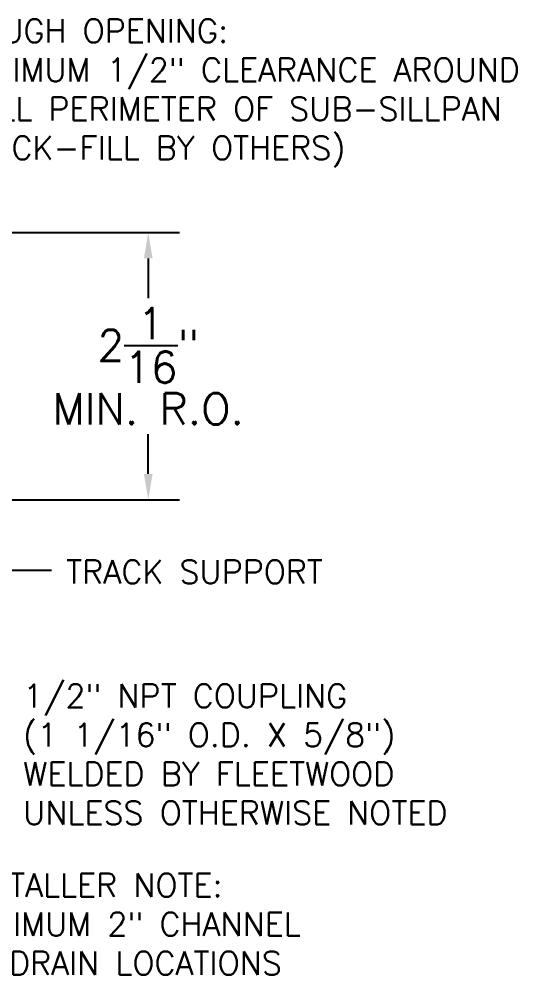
# Model space of a CAD drawing. Extents: x 0 to 79.8, y 0 to 38.2.
# Drawn here: x 63.17 to 67, y 24.83 to 32.18 of the extents above; entities that cross this region are included whole.
import ezdxf

# ---------------------------------------------------------------- set-up
doc = ezdxf.new("R2010")
doc.units = 0
doc.header["$MEASUREMENT"] = 0
doc.layers.get('DEFPOINTS').update_dxf_attribs({"color": 1, "linetype": 'CONTINUOUS'})
doc.layers.add('TEXT', color=7, linetype='CONTINUOUS')
doc.layers.add('TITLE-BLOCK', color=7, linetype='CONTINUOUS')
doc.styles.add('ROMANS', font='romans')
doc.styles.get("Standard").update_dxf_attribs({"font": 'simplex.shx'})
doc.dimstyles.new('QUARTER HORIZONTAL', dxfattribs={"dimscale": 4, "dimtxt": 0.06, "dimasz": 0.05, "dimexe": 0.06, "dimexo": 0.032, "dimgap": 0.021, "dimtad": 0, "dimtih": 1, "dimtoh": 1, "dimdec": 4, "dimzin": 4, "dimdsep": 46, "dimlunit": 5, "dimtxsty": 'Standard', "dimcen": 0.09, "dimadec": 0, "dimazin": 1, "dimtfac": 1, "dimtdec": 4, "dimtofl": 0, "dimtmove": 0, "dimatfit": 3, "dimfxl": 0, "dimtolj": 1, "dimtzin": 0, "dimarcsym": 0})
doc.dimstyles.get("Standard").update_dxf_attribs({"dimtxt": 0.18, "dimasz": 0.18, "dimexe": 0.18, "dimexo": 0.0625, "dimgap": 0.09, "dimtad": 0, "dimtih": 1, "dimtoh": 1, "dimdec": 4, "dimzin": 0, "dimdsep": 46, "dimtxsty": 'Standard', "dimcen": 0.09, "dimadec": 0, "dimazin": 0, "dimtfac": 1, "dimtdec": 4, "dimtofl": 0, "dimtmove": 0, "dimatfit": 3, "dimfxl": 0, "dimtolj": 1, "dimtzin": 0, "dimarcsym": 0})

# ---------------------------------------------------------------- blocks, each defined once
blk = doc.blocks.new('*D90')
at = {"layer": 'DEFPOINTS', "color": 0}
for p in [(62.8149, 30.542), (62.2034, 28.4845), (64.1633, 28.4845)]:
    blk.add_point(p, dxfattribs=at)
at = {"layer": 'TITLE-BLOCK', "color": 0, "lineweight": -2}
for p, q in [((62.9429, 30.542), (64.4033, 30.542)), ((64.1633, 30.342), (64.1633, 30.0373)), ((64.1633, 28.6845), (64.1633, 28.9893)), ((62.3314, 28.4845), (64.4033, 28.4845))]:
    blk.add_line(p, q, dxfattribs=at)
at = {"layer": 'TITLE-BLOCK', "color": 0}
for points in [[(64.13, 30.342), (64.1967, 30.342), (64.1633, 30.542)], [(64.13, 28.6845), (64.1967, 28.6845), (64.1633, 28.4845)]]:
    blk.add_solid(points, dxfattribs=at)
at = {"layer": 'TITLE-BLOCK', "color": 0, "insert": (64.1633, 29.5133), "char_height": 0.24, "attachment_point": 5}
blk.add_mtext('\\A1;2{\\H1x;\\S1/16;}"\\PMIN. R.O.', dxfattribs=at)

msp = doc.modelspace()

# ---------------------------------------------------------------- texts
at = {"layer": 'TEXT', "char_height": 0.18, "style": 'ROMANS'}
for s, insert, attachment_point in [('\\A1;ROUGH OPENING:\\PMINIMUM 1/2" CLEARANCE AROUND\\PFULL PERIMETER OF SUB-SILLPAN\\P(BACK-FILL BY OTHERS)', (62.7019529, 32.1834357), 1), ('TRACK SUPPORT', (63.5322456, 27.8417231), 7), ('\\A1;1/2" NPT COUPLING\\P(1 1/16" O.D. X 5/8")\\PWELDED BY FLEETWOOD\\PUNLESS OTHERWISE NOTED', (63.2019813, 25.9867926), 7), ('INSTALLER NOTE:\\PMINIMUM 2" CHANNEL\\PAT DRAIN LOCATIONS', (62.706693, 24.8307075), 7)]:
    msp.add_mtext(s, dxfattribs=dict(at, insert=insert, attachment_point=attachment_point))

# ---------------------------------------------------------------- dimensions: what is measured, and where the dimension line sits
at = {"layer": 'TITLE-BLOCK'}
dim = msp.add_linear_dim(base=(64.1633302, 28.4845213), p1=(62.8149303, 30.5420213), p2=(62.2033984, 28.4845213), angle=90, text='<>\\PMIN. R.O.', dimstyle='QUARTER HORIZONTAL', override={"dimpost": '"'}, dxfattribs=at)
dim.commit()
dim.dimension.update_dxf_attribs({"geometry": '*D90', "text_midpoint": (64.1633302, 29.5132713), "dimtype": 160})

# ---------------------------------------------------------------- leaders
at = {"layer": 'TEXT'}
msp.add_leader([(61.4072751, 29.256485), (63.0439714, 27.9433728), (63.4189714, 27.9433728)], dimstyle='Standard', dxfattribs=at)

doc.saveas('drawing.dxf')
